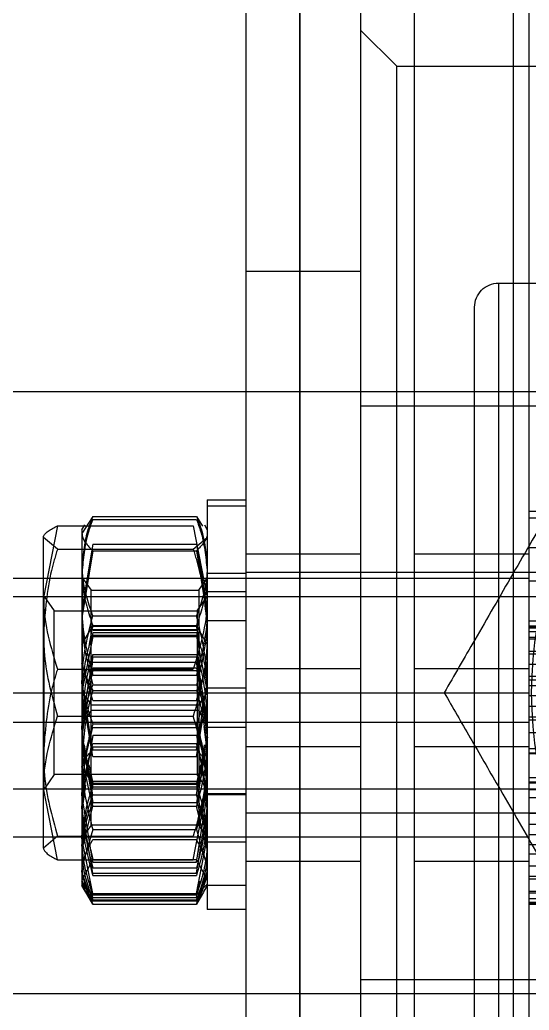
# Model space of a CAD drawing. Header units: metres. Extents: x 0 to 63075, y 0 to 44550.
# Drawn here: x 37290.65 to 37311.79, y 17418.96 to 17460.07 of the extents above; entities that cross this region are included whole.
import ezdxf

# ---------------------------------------------------------------- set-up
doc = ezdxf.new("R2010")
doc.units = ezdxf.units.M
doc.header["$LTSCALE"] = 75
doc.linetypes.add('HIDDEN2', pattern=[4.7625, 3.175, -1.5875])
for name, color, linetype in [('SDM', 7, 'Continuous'), ('SL4', 4, 'Continuous'), ('ST1', 7, 'HIDDEN2')]:
    doc.layers.add(name, color=color, linetype=linetype)

# ---------------------------------------------------------------- blocks, each defined once
blk = doc.blocks.new('A$C542b401d')
at = {"layer": 'SL4'}
for p, q in [((41.237, 1350), (41.237, 1594)), ((50.762, 1594), (50.762, 1350)), ((41.237, 1504.5), (39.435, 1504.5)), ((41.237, 1499.534), (37.684, 1499.534)), ((41.237, 1496.647), (37.684, 1496.647)), ((41.237, 1490.873), (37.684, 1490.873)), ((41.237, 1487.986), (37.684, 1487.986)), ((39.435, 1479.5), (41.237, 1479.5))]:
    blk.add_line(p, q, dxfattribs=at)
at = {"layer": 'ST1'}
for p, q in [((46, 1350), (46, 1594)), ((50.762, 1350), (50.762, 1594)), ((48.235, 1584.475), (48.235, 1362.762)), ((52.997, 1584.475), (52.997, 1362.762)), ((41.885, 1441.75), (41.885, 1542.25)), ((48.235, 1519.5), (46.735, 1518)), ((46.735, 1518), (36.685, 1518)), ((46.735, 1466), (46.735, 1518)), ((52.997, 1509.5), (48.235, 1509.5)), ((42.505, 1509), (38.835, 1509)), ((42.505, 1508.989), (42.505, 1475.011)), ((43.505, 1476), (43.505, 1508)), ((74.936, 1504.5), (41.237, 1504.5)), ((48.235, 1503.902), (37.135, 1503.902)), ((54.597, 1500), (52.997, 1500)), ((54.597, 1500), (54.597, 1499.76)), ((54.597, 1499.76), (52.997, 1499.76)), ((54.597, 1499.76), (54.597, 1487.76)), ((41.237, 1499.258), (37.684, 1499.258)), ((55.044, 1499.318), (54.795, 1498.92)), ((59.351, 1499.318), (55.044, 1499.318)), ((59.351, 1499.195), (55.044, 1499.195)), ((59.351, 1499.318), (59.797, 1498.605)), ((54.716, 1498.965), (54.597, 1498.76)), ((55.178, 1498.933), (54.597, 1495.955)), ((60.817, 1498.933), (55.178, 1498.933)), ((59.797, 1498.76), (59.679, 1498.965)), ((59.797, 1498.76), (59.797, 1498.68)), ((59.797, 1498.76), (59.797, 1498.605)), ((60.817, 1498.933), (61.397, 1495.955)), ((55.178, 1497.956), (54.597, 1498.445)), ((59.797, 1498.605), (59.797, 1495.112)), ((60.817, 1497.956), (61.397, 1498.445)), ((61.397, 1495.955), (61.397, 1498.5)), ((41.237, 1498.035), (37.684, 1498.035)), ((55.044, 1498.164), (54.597, 1495.447)), ((55.044, 1497.891), (54.597, 1495.112)), ((59.351, 1498.164), (55.044, 1498.164)), ((59.351, 1497.891), (55.044, 1497.891)), ((60.817, 1497.956), (55.178, 1497.956)), ((59.351, 1498.164), (59.797, 1495.447)), ((59.351, 1497.891), (59.797, 1495.112)), ((46, 1497.76), (41.237, 1497.76)), ((52.997, 1497.76), (48.235, 1497.76)), ((48.235, 1497), (37.135, 1497)), ((65.683, 1496.76), (41.237, 1496.76)), ((52.997, 1497), (48.235, 1497)), ((54.597, 1496.96), (52.997, 1496.96)), ((54.948, 1496.26), (54.597, 1496.76)), ((59.772, 1496.76), (59.422, 1496.26)), ((59.772, 1490.76), (59.772, 1496.76)), ((59.797, 1496.76), (59.772, 1496.76)), ((54.948, 1496.26), (54.948, 1491.26)), ((59.422, 1496.26), (54.948, 1496.26)), ((59.422, 1492.014), (59.422, 1496.26)), ((66.444, 1496), (37.135, 1496)), ((54.597, 1496.2), (52.997, 1496.2)), ((55.018, 1495.4), (54.597, 1496)), ((61.372, 1496), (60.952, 1495.4)), ((61.372, 1488), (61.372, 1496)), ((61.397, 1489.51), (61.397, 1495.955)), ((55.018, 1495.4), (55.018, 1488.6)), ((60.952, 1495.4), (55.018, 1495.4)), ((59.351, 1495.187), (55.044, 1495.187)), ((59.797, 1495.112), (59.797, 1490.267)), ((60.952, 1490.698), (60.952, 1495.4)), ((41.237, 1494.984), (37.684, 1494.984)), ((41.237, 1494.774), (37.684, 1494.774)), ((41.237, 1494.752), (37.684, 1494.752)), ((41.237, 1494.691), (37.684, 1494.691)), ((54.597, 1495), (52.997, 1495)), ((55.047, 1494.779), (54.597, 1494)), ((54.894, 1493.94), (55.044, 1494.791)), ((55.044, 1494.769), (55.003, 1494.644)), ((59.351, 1494.791), (55.044, 1494.791)), ((59.351, 1494.769), (55.044, 1494.769)), ((59.351, 1494.63), (55.044, 1494.63)), ((59.797, 1494), (59.348, 1494.779)), ((59.501, 1493.94), (59.351, 1494.791)), ((59.351, 1494.769), (59.392, 1494.644)), ((41.237, 1494.538), (37.684, 1494.538)), ((41.237, 1494.309), (37.684, 1494.309)), ((41.237, 1494.237), (37.684, 1494.237)), ((55.044, 1494.333), (54.597, 1492.042)), ((55.044, 1494.503), (54.98, 1494.196)), ((59.351, 1494.593), (55.044, 1494.593)), ((59.351, 1494.503), (55.044, 1494.503)), ((59.351, 1494.389), (55.044, 1494.389)), ((59.351, 1494.333), (55.044, 1494.333)), ((59.351, 1494.503), (59.415, 1494.196)), ((59.351, 1494.333), (59.797, 1492.042)), ((41.237, 1493.724), (37.684, 1493.724)), ((41.237, 1493.619), (37.684, 1493.619)), ((55.044, 1493.489), (54.597, 1490.795)), ((59.351, 1493.582), (55.044, 1493.582)), ((59.351, 1493.489), (55.044, 1493.489)), ((59.351, 1493.489), (59.797, 1490.795)), ((41.237, 1493.184), (37.684, 1493.184)), ((46, 1493), (41.237, 1493)), ((52.997, 1493), (48.235, 1493)), ((55.044, 1491.676), (54.597, 1493.222)), ((55.044, 1493.036), (54.597, 1490.239)), ((54.727, 1492.99), (54.597, 1492.371)), ((54.874, 1492.285), (55.044, 1493.265)), ((59.351, 1493.265), (55.044, 1493.265)), ((59.351, 1493.036), (55.044, 1493.036)), ((60.817, 1492.977), (55.178, 1492.977)), ((59.521, 1492.285), (59.351, 1493.265)), ((59.351, 1491.676), (59.797, 1493.222)), ((59.351, 1493.036), (59.797, 1490.239)), ((59.668, 1492.99), (59.797, 1492.371)), ((41.237, 1492.688), (37.684, 1492.688)), ((55.044, 1492.924), (55, 1492.757)), ((59.351, 1492.924), (55.044, 1492.924)), ((59.351, 1492.729), (55.044, 1492.729)), ((59.351, 1492.924), (59.395, 1492.757)), ((41.237, 1492.536), (37.684, 1492.536)), ((41.237, 1492.304), (37.684, 1492.304)), ((54.597, 1492.2), (52.997, 1492.2)), ((55.044, 1489.629), (54.597, 1492.408)), ((59.351, 1492.333), (55.044, 1492.333)), ((59.351, 1489.629), (59.797, 1492.408)), ((41.237, 1491.887), (37.684, 1491.887)), ((65.683, 1492), (41.237, 1492)), ((54.948, 1491.5), (54.597, 1492)), ((59.351, 1492.092), (55.044, 1492.092)), ((59.422, 1491.26), (59.422, 1492.014)), ((59.772, 1492), (59.422, 1491.5)), ((59.797, 1492), (59.772, 1492)), ((41.237, 1491.448), (37.684, 1491.448)), ((59.422, 1491.5), (54.948, 1491.5)), ((59.351, 1491.676), (55.044, 1491.676)), ((41.237, 1491.003), (37.684, 1491.003)), ((54.597, 1490.76), (54.948, 1491.26)), ((54.597, 1490.915), (54.618, 1490.504)), ((55.044, 1489.356), (54.787, 1490.922)), ((54.948, 1491.26), (54.948, 1486.5)), ((54.948, 1491.26), (59.422, 1491.26)), ((60.817, 1491.023), (55.178, 1491.023)), ((59.351, 1489.356), (59.608, 1490.922)), ((59.422, 1487.428), (59.422, 1491.26)), ((59.422, 1491.26), (59.772, 1490.76)), ((59.797, 1490.915), (59.777, 1490.504)), ((41.237, 1490.76), (65.683, 1490.76)), ((52.997, 1490.56), (54.597, 1490.56)), ((54.665, 1490.662), (54.597, 1490.109)), ((54.737, 1490.594), (54.597, 1489.51)), ((54.626, 1490.34), (54.597, 1490.513)), ((59.351, 1490.705), (55.044, 1490.705)), ((59.351, 1490.558), (55.044, 1490.558)), ((59.73, 1490.662), (59.797, 1490.109)), ((59.769, 1490.34), (59.797, 1490.513)), ((59.772, 1486), (59.772, 1490.76)), ((59.772, 1490.76), (59.797, 1490.76)), ((60.952, 1488.6), (60.952, 1490.698)), ((41.237, 1490.354), (37.684, 1490.354)), ((55.044, 1490.238), (54.597, 1487.487)), ((59.351, 1490.238), (55.044, 1490.238)), ((59.351, 1490.238), (59.797, 1487.487)), ((59.797, 1490.267), (59.797, 1488.76)), ((41.237, 1489.691), (37.684, 1489.691)), ((41.237, 1489.76), (46, 1489.76)), ((48.235, 1489.76), (52.997, 1489.76)), ((55.044, 1487.762), (54.706, 1489.844)), ((55.044, 1489.751), (54.973, 1489.498)), ((59.351, 1489.899), (55.044, 1489.899)), ((59.351, 1489.751), (55.044, 1489.751)), ((59.351, 1487.762), (59.689, 1489.844)), ((59.351, 1489.751), (59.422, 1489.498)), ((41.237, 1489.512), (37.684, 1489.512)), ((41.237, 1489.485), (37.684, 1489.485)), ((54.698, 1489.468), (55.044, 1487.442)), ((59.351, 1489.629), (55.044, 1489.629)), ((59.351, 1489.356), (55.044, 1489.356)), ((59.697, 1489.468), (59.351, 1487.442)), ((61.397, 1485.555), (61.397, 1489.51)), ((54.882, 1489.012), (55.044, 1488.249)), ((59.513, 1489.012), (59.351, 1488.249)), ((59.772, 1489.005), (59.797, 1488.792)), ((41.237, 1488.488), (37.684, 1488.488)), ((54.597, 1488.76), (54.716, 1488.555)), ((54.597, 1488), (55.018, 1488.6)), ((55.044, 1488.202), (54.795, 1488.6)), ((55.018, 1488.6), (60.952, 1488.6)), ((59.351, 1488.202), (59.6, 1488.6)), ((59.679, 1488.555), (59.797, 1488.76)), ((59.797, 1488.76), (59.797, 1485.856)), ((60.952, 1488.6), (61.372, 1488)), ((41.237, 1488.309), (37.684, 1488.309)), ((41.237, 1488.262), (37.684, 1488.262)), ((54.739, 1488.178), (54.597, 1487.085)), ((55.178, 1485.067), (54.597, 1488.045)), ((54.962, 1487.854), (55.044, 1488.249)), ((59.351, 1488.325), (55.044, 1488.325)), ((59.351, 1488.249), (55.044, 1488.249)), ((59.351, 1488.202), (55.044, 1488.202)), ((59.351, 1488.101), (55.044, 1488.101)), ((59.433, 1487.854), (59.351, 1488.249)), ((59.656, 1488.178), (59.797, 1487.085)), ((60.817, 1485.067), (61.397, 1488.045)), ((37.135, 1488), (66.444, 1488)), ((41.237, 1487.646), (37.684, 1487.646)), ((52.997, 1487.8), (54.597, 1487.8)), ((52.997, 1487.76), (54.597, 1487.76)), ((54.597, 1487.891), (54.606, 1487.708)), ((55.044, 1484.964), (54.597, 1487.761)), ((54.597, 1487.76), (54.597, 1483)), ((59.351, 1487.762), (55.044, 1487.762)), ((59.351, 1484.964), (59.797, 1487.761)), ((59.797, 1487.891), (59.789, 1487.708)), ((61.372, 1488), (61.397, 1488)), ((55.044, 1484.511), (54.597, 1487.205)), ((54.619, 1485.55), (55.044, 1487.295)), ((59.351, 1487.442), (55.044, 1487.442)), ((59.351, 1487.295), (55.044, 1487.295)), ((59.776, 1485.55), (59.351, 1487.295)), ((59.351, 1484.511), (59.797, 1487.205)), ((59.422, 1486.5), (59.422, 1487.428)), ((37.135, 1487), (48.235, 1487)), ((41.237, 1486.997), (37.684, 1486.997)), ((48.235, 1487), (52.997, 1487)), ((41.237, 1486.552), (37.684, 1486.552)), ((54.597, 1486), (54.948, 1486.5)), ((54.948, 1486.5), (59.422, 1486.5)), ((59.422, 1486.5), (59.772, 1486)), ((41.237, 1486.113), (37.684, 1486.113)), ((41.237, 1486), (65.683, 1486)), ((55.044, 1486.324), (54.597, 1484.778)), ((59.351, 1486.324), (55.044, 1486.324)), ((60.817, 1486.044), (55.178, 1486.044)), ((59.351, 1486.324), (59.797, 1484.778)), ((60.817, 1486.044), (61.397, 1485.555)), ((41.237, 1485.696), (37.684, 1485.696)), ((52.997, 1485.8), (54.597, 1485.8)), ((55.044, 1483.667), (54.597, 1485.958)), ((59.351, 1485.908), (55.044, 1485.908)), ((59.351, 1483.667), (59.797, 1485.958)), ((59.797, 1485.856), (59.797, 1484.002)), ((41.237, 1485.312), (37.684, 1485.312)), ((54.957, 1485.51), (55.044, 1485.076)), ((59.438, 1485.51), (59.351, 1485.076)), ((41.237, 1484.816), (37.684, 1484.816)), ((41.237, 1485), (46, 1485)), ((48.235, 1485), (52.997, 1485)), ((55.044, 1485.076), (54.597, 1484.223)), ((59.351, 1485.076), (55.044, 1485.076)), ((59.351, 1484.964), (55.044, 1484.964)), ((60.817, 1485.067), (55.178, 1485.067)), ((59.351, 1485.076), (59.797, 1484.223)), ((41.237, 1484.381), (37.684, 1484.381)), ((55.044, 1483.231), (54.597, 1484.57)), ((59.351, 1484.735), (55.044, 1484.735)), ((59.351, 1484.511), (55.044, 1484.511)), ((59.351, 1484.418), (55.044, 1484.418)), ((59.351, 1483.231), (59.797, 1484.57)), ((41.237, 1484.276), (37.684, 1484.276)), ((52.997, 1484), (54.597, 1484)), ((55.044, 1483.611), (54.597, 1484.061)), ((54.597, 1484), (54.735, 1483.762)), ((55.044, 1483.497), (54.902, 1484.178)), ((59.351, 1483.407), (59.797, 1484.185)), ((59.351, 1483.497), (59.493, 1484.178)), ((59.351, 1483.611), (59.797, 1484.061)), ((59.66, 1483.762), (59.797, 1484)), ((59.797, 1484.061), (59.797, 1484)), ((59.797, 1484.043), (59.797, 1484)), ((41.237, 1483.763), (37.684, 1483.763)), ((41.237, 1483.691), (37.684, 1483.691)), ((54.735, 1483.762), (54.755, 1483.728)), ((54.755, 1483.728), (55.047, 1483.221)), ((55.044, 1483.407), (54.814, 1483.807)), ((54.822, 1483.766), (55.044, 1483.37)), ((55.044, 1483.37), (55, 1483.564)), ((59.351, 1483.667), (55.044, 1483.667)), ((59.351, 1483.611), (55.044, 1483.611)), ((59.348, 1483.221), (59.64, 1483.728)), ((59.351, 1483.37), (59.395, 1483.564)), ((59.64, 1483.728), (59.66, 1483.762)), ((41.237, 1483.462), (37.684, 1483.462)), ((41.237, 1483.309), (37.684, 1483.309)), ((41.237, 1483.248), (37.684, 1483.248)), ((41.237, 1483.226), (37.684, 1483.226)), ((59.351, 1483.497), (55.044, 1483.497)), ((59.351, 1483.407), (55.044, 1483.407)), ((59.351, 1483.37), (55.044, 1483.37)), ((59.351, 1483.231), (55.044, 1483.231)), ((52.997, 1483), (54.597, 1483)), ((48.235, 1480.098), (37.135, 1480.098)), ((41.237, 1479.5), (97, 1479.5))]:
    blk.add_line(p, q, dxfattribs=at)
for centre, radius, start, end in [((42.505, 1508), 1, 0, 90), ((25.135, 1492), 16, 319.2509, 40.7491), ((25.135, 1492), 15.5, 319.2509, 40.7491), ((25.135, 1492), 15.5, 319.2509, 40.7491)]:
    blk.add_arc(centre, radius, start, end, dxfattribs=at)
for points, knots in [([(34.95, 1509), (35.305, 1508.385), (36.025, 1507.138), (37.308, 1504.916), (38.738, 1502.439), (40.32, 1499.699), (41.912, 1496.941), (43.43, 1494.311), (44.348, 1492.723), (44.765, 1492)], [0, 0, 0, 0, 0.114678, 0.232485, 0.388423, 0.5445, 0.705441, 0.865997, 1, 1, 1, 1]), ([(55.044, 1499.318), (54.977, 1499.145), (54.715, 1498.472), (54.648, 1497.772), (54.597, 1497.253)], [0, 0, 0, 0, 0.257551, 1, 1, 1, 1]), ([(55.044, 1499.195), (54.977, 1499.01), (54.715, 1498.292), (54.648, 1497.547), (54.597, 1496.993)], [0, 0, 0, 0, 0.257551, 1, 1, 1, 1]), ([(59.351, 1499.318), (59.418, 1499.145), (59.68, 1498.472), (59.747, 1497.772), (59.797, 1497.253)], [0, 0, 0, 0, 0.257551, 1, 1, 1, 1]), ([(59.351, 1499.195), (59.418, 1499.01), (59.68, 1498.292), (59.747, 1497.547), (59.797, 1496.993)], [0, 0, 0, 0, 0.257551, 1, 1, 1, 1]), ([(61.397, 1498.445), (61.397, 1498.456), (61.389, 1498.621), (61.092, 1498.783), (60.817, 1498.933)], [0, 0, 0, 0, 0.0702148, 1, 1, 1, 1]), ([(54.597, 1498.605), (54.598, 1498.588), (54.604, 1498.347), (54.832, 1498.111), (55.044, 1497.891)], [0, 0, 0, 0, 0.070201, 1, 1, 1, 1]), ([(59.797, 1498.605), (59.797, 1498.588), (59.791, 1498.347), (59.563, 1498.111), (59.351, 1497.891)], [0, 0, 0, 0, 0.0702006, 1, 1, 1, 1]), ([(55.178, 1497.956), (55.09, 1497.665), (54.75, 1496.535), (54.663, 1495.361), (54.597, 1494.49)], [0, 0, 0, 0, 0.257551, 1, 1, 1, 1]), ([(60.817, 1497.956), (60.905, 1497.665), (61.245, 1496.535), (61.332, 1495.361), (61.397, 1494.49)], [0, 0, 0, 0, 0.257551, 1, 1, 1, 1]), ([(54.597, 1497.253), (54.604, 1497.065), (54.629, 1496.366), (54.869, 1495.685), (55.044, 1495.187)], [0, 0, 0, 0, 0.268634, 1, 1, 1, 1]), ([(59.797, 1497.253), (59.791, 1497.065), (59.766, 1496.366), (59.526, 1495.685), (59.351, 1495.187)], [0, 0, 0, 0, 0.268634, 1, 1, 1, 1]), ([(54.597, 1496.993), (54.604, 1496.793), (54.629, 1496.047), (54.869, 1495.322), (55.044, 1494.791)], [0, 0, 0, 0, 0.268634, 1, 1, 1, 1]), ([(59.797, 1496.993), (59.791, 1496.793), (59.766, 1496.047), (59.526, 1495.322), (59.351, 1494.791)], [0, 0, 0, 0, 0.2686336, 1, 1, 1, 1]), ([(54.597, 1495.955), (54.598, 1495.884), (54.606, 1494.879), (54.903, 1493.893), (55.178, 1492.977)], [0, 0, 0, 0, 0.070215, 1, 1, 1, 1]), ([(61.397, 1495.955), (61.397, 1495.884), (61.389, 1494.879), (61.092, 1493.893), (60.817, 1492.977)], [0, 0, 0, 0, 0.070215, 1, 1, 1, 1]), ([(54.597, 1495.447), (54.598, 1495.382), (54.604, 1494.465), (54.832, 1493.565), (55.044, 1492.729)], [0, 0, 0, 0, 0.0702006, 1, 1, 1, 1]), ([(59.797, 1495.447), (59.797, 1495.382), (59.791, 1494.465), (59.563, 1493.565), (59.351, 1492.729)], [0, 0, 0, 0, 0.070201, 1, 1, 1, 1]), ([(54.597, 1492.408), (54.598, 1492.474), (54.604, 1493.412), (54.832, 1494.332), (55.044, 1495.187)], [0, 0, 0, 0, 0.070201, 1, 1, 1, 1]), ([(54.597, 1495.112), (54.598, 1495.046), (54.604, 1494.108), (54.832, 1493.188), (55.044, 1492.333)], [0, 0, 0, 0, 0.070201, 1, 1, 1, 1]), ([(59.797, 1492.408), (59.797, 1492.474), (59.791, 1493.412), (59.563, 1494.332), (59.351, 1495.187)], [0, 0, 0, 0, 0.070201, 1, 1, 1, 1]), ([(59.797, 1495.112), (59.797, 1495.046), (59.791, 1494.108), (59.563, 1493.188), (59.351, 1492.333)], [0, 0, 0, 0, 0.070201, 1, 1, 1, 1]), ([(54.597, 1494.49), (54.606, 1494.175), (54.638, 1493.001), (54.95, 1491.859), (55.178, 1491.023)], [0, 0, 0, 0, 0.268634, 1, 1, 1, 1]), ([(55.044, 1494.389), (54.977, 1494.2), (54.715, 1493.469), (54.648, 1492.708), (54.597, 1492.144)], [0, 0, 0, 0, 0.257551, 1, 1, 1, 1]), ([(59.351, 1494.389), (59.418, 1494.2), (59.68, 1493.469), (59.747, 1492.708), (59.797, 1492.144)], [0, 0, 0, 0, 0.257551, 1, 1, 1, 1]), ([(61.397, 1494.49), (61.389, 1494.175), (61.357, 1493.001), (61.045, 1491.859), (60.817, 1491.023)], [0, 0, 0, 0, 0.268634, 1, 1, 1, 1]), ([(55.044, 1493.582), (54.977, 1493.358), (54.715, 1492.489), (54.648, 1491.586), (54.597, 1490.915)], [0, 0, 0, 0, 0.257551, 1, 1, 1, 1]), ([(54.597, 1493.43), (54.598, 1493.399), (54.604, 1492.947), (54.832, 1492.504), (55.044, 1492.092)], [0, 0, 0, 0, 0.070201, 1, 1, 1, 1]), ([(59.351, 1493.582), (59.418, 1493.358), (59.68, 1492.489), (59.747, 1491.586), (59.797, 1490.915)], [0, 0, 0, 0, 0.257551, 1, 1, 1, 1]), ([(59.797, 1493.43), (59.797, 1493.399), (59.791, 1492.947), (59.563, 1492.504), (59.351, 1492.092)], [0, 0, 0, 0, 0.070201, 1, 1, 1, 1]), ([(60.817, 1492.977), (60.905, 1492.686), (61.245, 1491.556), (61.332, 1490.382), (61.397, 1489.51)], [0, 0, 0, 0, 0.257551, 1, 1, 1, 1]), ([(54.597, 1492.667), (54.598, 1492.621), (54.604, 1491.958), (54.832, 1491.309), (55.044, 1490.705)], [0, 0, 0, 0, 0.0702006, 1, 1, 1, 1]), ([(59.797, 1492.667), (59.797, 1492.621), (59.791, 1491.958), (59.563, 1491.309), (59.351, 1490.705)], [0, 0, 0, 0, 0.070201, 1, 1, 1, 1]), ([(55.044, 1492.333), (54.977, 1492.16), (54.715, 1491.486), (54.648, 1490.787), (54.597, 1490.267)], [0, 0, 0, 0, 0.257551, 1, 1, 1, 1]), ([(59.351, 1492.333), (59.418, 1492.16), (59.68, 1491.486), (59.747, 1490.787), (59.797, 1490.267)], [0, 0, 0, 0, 0.257551, 1, 1, 1, 1]), ([(44.765, 1492), (44.41, 1491.385), (43.69, 1490.138), (42.407, 1487.916), (40.977, 1485.439), (39.395, 1482.699), (37.803, 1479.941), (36.284, 1477.311), (35.367, 1475.723), (34.95, 1475)], [0, 0, 0, 0, 0.114678, 0.232485, 0.388423, 0.5445, 0.705441, 0.865997, 1, 1, 1, 1]), ([(55.044, 1492.092), (54.977, 1491.85), (54.715, 1490.91), (54.648, 1489.933), (54.597, 1489.208)], [0, 0, 0, 0, 0.257551, 1, 1, 1, 1]), ([(54.597, 1490.513), (54.598, 1490.578), (54.599, 1491.109), (54.727, 1491.629), (54.839, 1492.084)], [0, 0, 0, 0, 0.123006, 1, 1, 1, 1]), ([(59.351, 1492.092), (59.418, 1491.85), (59.68, 1490.91), (59.747, 1489.933), (59.797, 1489.208)], [0, 0, 0, 0, 0.2575513, 1, 1, 1, 1]), ([(59.797, 1490.513), (59.797, 1490.578), (59.796, 1491.109), (59.668, 1491.629), (59.556, 1492.084)], [0, 0, 0, 0, 0.1230064, 1, 1, 1, 1]), ([(54.597, 1488.045), (54.598, 1488.116), (54.606, 1489.121), (54.903, 1490.107), (55.178, 1491.023)], [0, 0, 0, 0, 0.070215, 1, 1, 1, 1]), ([(61.397, 1488.045), (61.397, 1488.116), (61.389, 1489.121), (61.092, 1490.107), (60.817, 1491.023)], [0, 0, 0, 0, 0.070215, 1, 1, 1, 1]), ([(54.597, 1490.795), (54.598, 1490.731), (54.604, 1489.821), (54.832, 1488.93), (55.044, 1488.101)], [0, 0, 0, 0, 0.0702006, 1, 1, 1, 1]), ([(54.597, 1487.761), (54.598, 1487.827), (54.604, 1488.772), (54.832, 1489.697), (55.044, 1490.558)], [0, 0, 0, 0, 0.070201, 1, 1, 1, 1]), ([(55.044, 1490.705), (54.976, 1490.469), (54.731, 1489.614), (54.667, 1488.726), (54.621, 1488.084)], [0, 0, 0, 0, 0.276429, 1, 1, 1, 1]), ([(59.797, 1490.795), (59.797, 1490.731), (59.791, 1489.821), (59.563, 1488.93), (59.351, 1488.101)], [0, 0, 0, 0, 0.070201, 1, 1, 1, 1]), ([(59.351, 1490.705), (59.419, 1490.469), (59.664, 1489.614), (59.728, 1488.726), (59.774, 1488.084)], [0, 0, 0, 0, 0.276429, 1, 1, 1, 1]), ([(59.797, 1487.761), (59.797, 1487.827), (59.791, 1488.772), (59.563, 1489.697), (59.351, 1490.558)], [0, 0, 0, 0, 0.0702006, 1, 1, 1, 1]), ([(54.597, 1490.239), (54.595, 1490.172), (54.591, 1490.069), (54.611, 1489.967), (54.619, 1489.93)], [0, 0, 0, 0, 0.640625, 1, 1, 1, 1]), ([(54.597, 1490.267), (54.604, 1490.08), (54.629, 1489.38), (54.869, 1488.7), (55.044, 1488.202)], [0, 0, 0, 0, 0.2686336, 1, 1, 1, 1]), ([(54.597, 1490.109), (54.604, 1489.854), (54.629, 1488.901), (54.869, 1487.973), (55.044, 1487.295)], [0, 0, 0, 0, 0.268634, 1, 1, 1, 1]), ([(59.797, 1490.267), (59.791, 1490.08), (59.766, 1489.38), (59.526, 1488.7), (59.351, 1488.202)], [0, 0, 0, 0, 0.268634, 1, 1, 1, 1]), ([(59.797, 1490.109), (59.791, 1489.854), (59.766, 1488.901), (59.526, 1487.973), (59.351, 1487.295)], [0, 0, 0, 0, 0.268634, 1, 1, 1, 1]), ([(59.797, 1490.239), (59.8, 1490.172), (59.804, 1490.069), (59.784, 1489.967), (59.776, 1489.93)], [0, 0, 0, 0, 0.640625, 1, 1, 1, 1]), ([(54.597, 1487.205), (54.598, 1487.269), (54.604, 1488.179), (54.832, 1489.07), (55.044, 1489.899)], [0, 0, 0, 0, 0.070201, 1, 1, 1, 1]), ([(59.797, 1487.205), (59.797, 1487.269), (59.791, 1488.179), (59.563, 1489.07), (59.351, 1489.899)], [0, 0, 0, 0, 0.0702006, 1, 1, 1, 1]), ([(54.597, 1488.915), (54.598, 1488.932), (54.604, 1489.173), (54.832, 1489.409), (55.044, 1489.629)], [0, 0, 0, 0, 0.070201, 1, 1, 1, 1]), ([(54.597, 1489.51), (54.606, 1489.195), (54.638, 1488.022), (54.95, 1486.879), (55.178, 1486.044)], [0, 0, 0, 0, 0.268634, 1, 1, 1, 1]), ([(59.797, 1488.915), (59.797, 1488.932), (59.791, 1489.173), (59.563, 1489.409), (59.351, 1489.629)], [0, 0, 0, 0, 0.070201, 1, 1, 1, 1]), ([(61.397, 1489.51), (61.389, 1489.195), (61.357, 1488.022), (61.045, 1486.879), (60.817, 1486.044)], [0, 0, 0, 0, 0.2686336, 1, 1, 1, 1]), ([(54.597, 1489.208), (54.604, 1488.946), (54.629, 1487.97), (54.869, 1487.019), (55.044, 1486.324)], [0, 0, 0, 0, 0.268634, 1, 1, 1, 1]), ([(59.797, 1489.208), (59.791, 1488.946), (59.766, 1487.97), (59.526, 1487.019), (59.351, 1486.324)], [0, 0, 0, 0, 0.268634, 1, 1, 1, 1]), ([(55.044, 1488.101), (54.977, 1487.912), (54.715, 1487.181), (54.648, 1486.42), (54.597, 1485.856)], [0, 0, 0, 0, 0.257551, 1, 1, 1, 1]), ([(59.351, 1488.101), (59.418, 1487.912), (59.68, 1487.181), (59.747, 1486.42), (59.797, 1485.856)], [0, 0, 0, 0, 0.2575513, 1, 1, 1, 1]), ([(54.597, 1485.629), (54.598, 1485.68), (54.604, 1486.4), (54.832, 1487.106), (55.044, 1487.762)], [0, 0, 0, 0, 0.070201, 1, 1, 1, 1]), ([(59.797, 1485.629), (59.797, 1485.68), (59.791, 1486.4), (59.563, 1487.106), (59.351, 1487.762)], [0, 0, 0, 0, 0.070201, 1, 1, 1, 1]), ([(54.597, 1487.487), (54.598, 1487.422), (54.604, 1486.493), (54.832, 1485.582), (55.044, 1484.735)], [0, 0, 0, 0, 0.070201, 1, 1, 1, 1]), ([(55.044, 1487.442), (54.977, 1487.273), (54.715, 1486.615), (54.648, 1485.932), (54.597, 1485.424)], [0, 0, 0, 0, 0.257551, 1, 1, 1, 1]), ([(59.797, 1487.487), (59.797, 1487.422), (59.791, 1486.493), (59.563, 1485.582), (59.351, 1484.735)], [0, 0, 0, 0, 0.070201, 1, 1, 1, 1]), ([(59.351, 1487.442), (59.418, 1487.273), (59.68, 1486.615), (59.747, 1485.932), (59.797, 1485.424)], [0, 0, 0, 0, 0.257551, 1, 1, 1, 1]), ([(54.597, 1487.085), (54.604, 1486.842), (54.629, 1485.94), (54.869, 1485.061), (55.044, 1484.418)], [0, 0, 0, 0, 0.268634, 1, 1, 1, 1]), ([(54.597, 1485.958), (54.597, 1486.012), (54.596, 1486.299), (54.678, 1486.581), (54.744, 1486.809)], [0, 0, 0, 0, 0.189123, 1, 1, 1, 1]), ([(59.797, 1487.085), (59.791, 1486.842), (59.766, 1485.94), (59.526, 1485.061), (59.351, 1484.418)], [0, 0, 0, 0, 0.268634, 1, 1, 1, 1]), ([(59.797, 1485.958), (59.798, 1486.012), (59.799, 1486.299), (59.717, 1486.581), (59.651, 1486.809)], [0, 0, 0, 0, 0.189123, 1, 1, 1, 1]), ([(54.597, 1484.57), (54.598, 1484.601), (54.604, 1485.053), (54.832, 1485.496), (55.044, 1485.908)], [0, 0, 0, 0, 0.070201, 1, 1, 1, 1]), ([(54.597, 1485.856), (54.604, 1485.652), (54.629, 1484.892), (54.869, 1484.152), (55.044, 1483.611)], [0, 0, 0, 0, 0.268634, 1, 1, 1, 1]), ([(59.797, 1484.57), (59.797, 1484.601), (59.791, 1485.053), (59.563, 1485.496), (59.351, 1485.908)], [0, 0, 0, 0, 0.070201, 1, 1, 1, 1]), ([(59.797, 1485.856), (59.791, 1485.652), (59.766, 1484.892), (59.526, 1484.152), (59.351, 1483.611)], [0, 0, 0, 0, 0.268634, 1, 1, 1, 1]), ([(54.597, 1485.424), (54.604, 1485.241), (54.629, 1484.558), (54.869, 1483.893), (55.044, 1483.407)], [0, 0, 0, 0, 0.268634, 1, 1, 1, 1]), ([(59.797, 1485.424), (59.791, 1485.241), (59.766, 1484.558), (59.526, 1483.893), (59.351, 1483.407)], [0, 0, 0, 0, 0.2686336, 1, 1, 1, 1]), ([(61.397, 1485.555), (61.397, 1485.544), (61.389, 1485.379), (61.092, 1485.217), (60.817, 1485.067)], [0, 0, 0, 0, 0.0702148, 1, 1, 1, 1]), ([(54.597, 1484.778), (54.598, 1484.741), (54.604, 1484.219), (54.832, 1483.707), (55.044, 1483.231)], [0, 0, 0, 0, 0.070201, 1, 1, 1, 1]), ([(59.797, 1484.778), (59.797, 1484.741), (59.791, 1484.219), (59.563, 1483.707), (59.351, 1483.231)], [0, 0, 0, 0, 0.070201, 1, 1, 1, 1]), ([(59.797, 1484.223), (59.797, 1484.203), (59.791, 1483.915), (59.563, 1483.633), (59.351, 1483.37)], [0, 0, 0, 0, 0.070201, 1, 1, 1, 1]), ([(59.797, 1484.116), (59.799, 1484.06), (59.802, 1483.981), (59.724, 1483.904), (59.702, 1483.882)], [0, 0, 0, 0, 0.71535, 1, 1, 1, 1])]:
    blk.add_open_spline(points, degree=3, knots=knots, dxfattribs=at)

msp = doc.modelspace()

# ---------------------------------------------------------------- block references
at = {"layer": 'SDM', "xscale": -1}
msp.add_blockref('A$C542b401d', (37353.032, 15940.137), dxfattribs=at)

doc.saveas('drawing.dxf')
